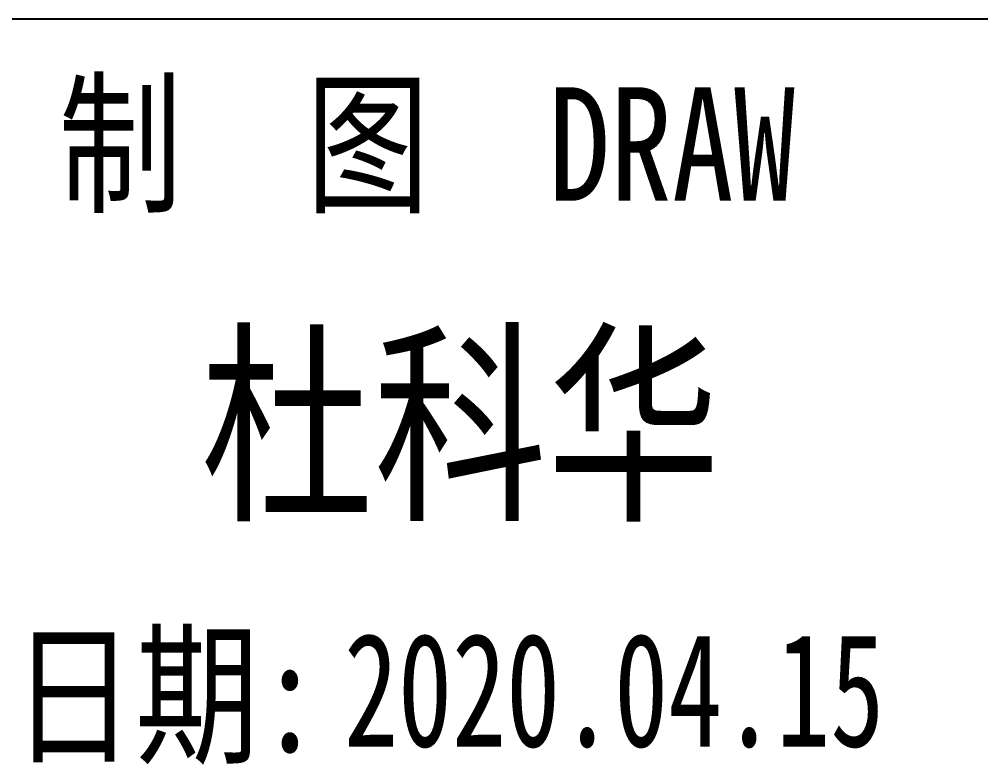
# Model space of a CAD drawing. Header units: millimetres. Extents: x 1333 to 70140, y -42879 to -5704.
# Drawn here: x 68686.72 to 68729.09, y -26145.24 to -26112.4 of the extents above; entities that cross this region are included whole.
import ezdxf
from ezdxf.enums import TextEntityAlignment as Align

# ---------------------------------------------------------------- set-up
doc = ezdxf.new("R2010")
doc.units = ezdxf.units.MM
doc.header["$LTSCALE"] = 0.5
doc.layers.add('图\\M+19E79\\M+195B6\\M+18E9A', color=7, linetype='Continuous')
doc.layers.add('图框', color=7, linetype='Continuous', lineweight=18)
doc.styles.add('国标', font='simfang.ttf', dxfattribs={"width": 0.8})

# ---------------------------------------------------------------- blocks, each defined once
blk = doc.blocks.new('GZDEH零件A3图框V01版')
at = {"layer": '图\\M+19E79\\M+195B6\\M+18E9A', "color": 9}
blk.add_line((3181.99, -1815.961), (3092.49, -1815.961), dxfattribs=at)
at = {"layer": '图\\M+19E79\\M+195B6\\M+18E9A', "color": 9, "style": '国标', "width": 0.8}
for s, p in [('制  图', (3119.431, -1819.96)), ('日期:', (3117.713, -1832.097))]:
    blk.add_text(s, height=2.5, dxfattribs=at).set_placement(p, align=Align.CENTER)
blk.add_text(' DRAW', height=2.5, dxfattribs=at).set_placement((3124.776, -1819.96))
blk = doc.blocks.new('DEH A3')
at = {"layer": '图框'}
blk.add_blockref('GZDEH零件A3图框V01版', (-2857.49, 1846.461), dxfattribs=at)

msp = doc.modelspace()

# ---------------------------------------------------------------- block references
at = {"layer": '图框', "xscale": 2.000000000000017, "yscale": 2.000000000000017, "zscale": 2.000000000000017, "rotation": 359.9999925153066}
msp.add_blockref('DEH A3', (68172.748, -26173.398), dxfattribs=at)

# ---------------------------------------------------------------- texts
at = {"layer": '图\\M+19E79\\M+195B6\\M+18E9A', "color": 3, "style": '国标'}
for s, height, width, p in [('杜科华', 7, 0.8, (68694.704, -26133.765)), ('2020.04.15', 5, 0.7, (68701.034, -26144.438))]:
    msp.add_text(s, height=height, rotation=360, dxfattribs=dict(at, width=width)).set_placement(p)

doc.saveas('drawing.dxf')
